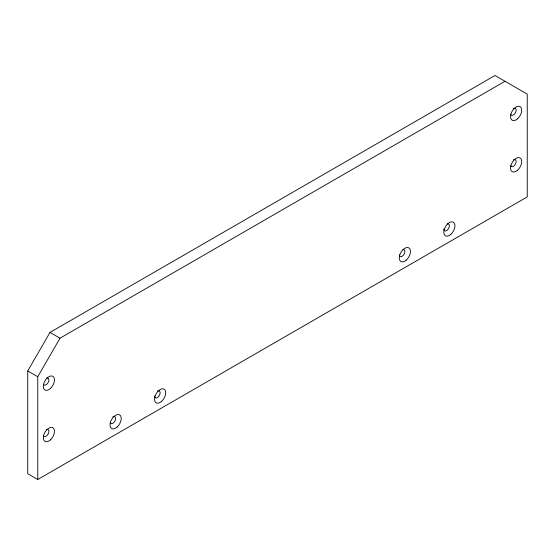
<?xml version="1.0" encoding="UTF-8"?>
<svg xmlns="http://www.w3.org/2000/svg" width="555" height="555" viewBox="0 0 555 555"><rect width="100%" height="100%" fill="white"/><g stroke="black" fill="none" stroke-linecap="round" stroke-linejoin="round"><path stroke-width="0.83" d="M27.75 370.948L49.999 332.417L494.991 75.501L527.25 94.128L527.25 196.893L37.761 479.499L27.75 473.72L27.75 370.948L37.761 376.734L37.761 479.499M37.761 376.734L60.009 338.196L505.001 81.28M49.999 332.417L60.009 338.196M46.828 378.031A3.934 2.269 -60 0 1 48.313 382.228A3.934 2.269 -60 0 1 43.699 384.546M46.107 429.723A3.934 2.269 -60 0 1 48.875 431.055A3.934 2.269 -60 0 1 46.585 435.814A3.934 2.269 -60 0 1 43.422 435.314M513.347 108.579A3.934 2.269 -60 0 1 516.115 109.911A3.934 2.269 -60 0 1 513.826 114.677A3.934 2.269 -60 0 1 510.656 114.17M513.347 159.965A3.934 2.269 -60 0 1 516.115 161.297A3.934 2.269 -60 0 1 513.826 166.056A3.934 2.269 -60 0 1 510.656 165.556M112.852 416.874A3.934 2.269 -60 0 1 115.627 418.206A3.934 2.269 -60 0 1 113.338 422.972A3.934 2.269 -60 0 1 110.168 422.466M402.819 249.577A3.934 2.269 -60 0 1 404.838 252.067A3.934 2.269 -60 0 1 401.855 256.431A3.934 2.269 -60 0 1 399.316 254.696M157.356 391.185A3.934 2.269 -60 0 1 160.131 392.787A3.934 2.269 -60 0 1 157.356 397.609A3.934 2.269 -60 0 1 154.574 395.999M447.316 223.887A3.934 2.269 -60 0 1 449.335 226.378A3.934 2.269 -60 0 1 446.352 230.741A3.934 2.269 -60 0 1 443.813 229.007M517.572 170.177A7.902 4.558 -60 0 0 520.077 157.939A7.902 4.558 -60 0 0 510.732 166.229A7.902 4.558 -60 0 0 517.572 170.177M517.572 118.791A7.902 4.558 -60 0 0 520.077 106.553A7.902 4.558 -60 0 0 510.732 114.843A7.902 4.558 -60 0 0 517.572 118.791M50.332 439.935A7.902 4.558 -60 0 0 52.836 427.697A7.902 4.558 -60 0 0 43.491 435.98A7.902 4.558 -60 0 0 50.332 439.935M50.332 388.549A7.902 4.558 -60 0 0 52.836 376.311A7.902 4.558 -60 0 0 43.491 384.601A7.902 4.558 -60 0 0 50.332 388.549M117.084 427.086A7.902 4.558 -60 0 0 119.589 414.849A7.902 4.558 -60 0 0 110.237 423.139A7.902 4.558 -60 0 0 117.084 427.086M406.322 260.094A7.902 4.558 -60 0 0 408.827 247.856A7.902 4.558 -60 0 0 399.482 256.146A7.902 4.558 -60 0 0 406.322 260.094M161.581 401.397A7.902 4.558 -60 0 0 164.086 389.159A7.902 4.558 -60 0 0 154.741 397.449A7.902 4.558 -60 0 0 161.581 401.397M450.82 234.404A7.902 4.558 -60 0 0 453.324 222.166A7.902 4.558 -60 0 0 443.979 230.457A7.902 4.558 -60 0 0 450.82 234.404"/></g></svg>
